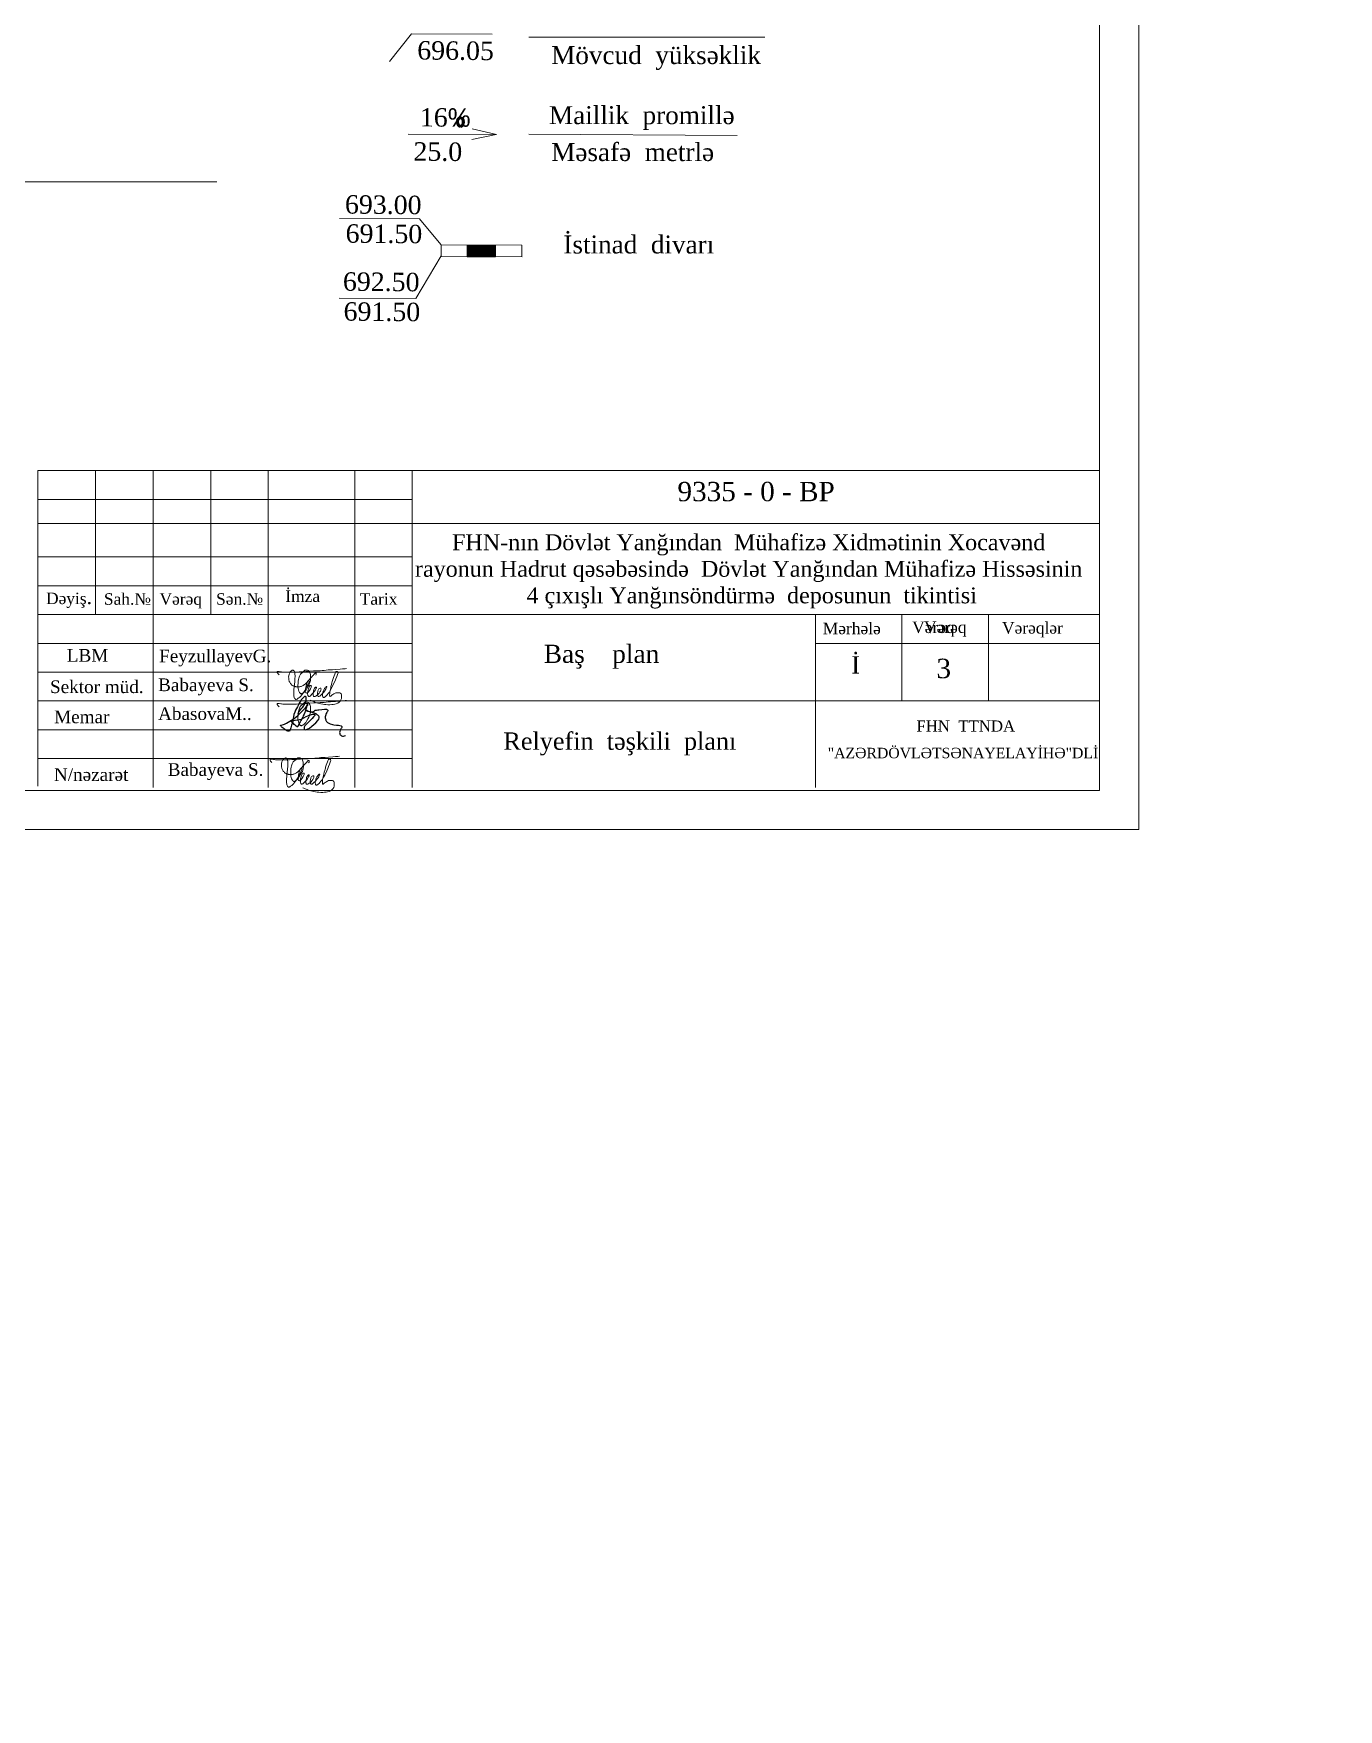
# Model space of a CAD drawing. Header units: feet. Extents: x 3381 to 1374491, y 675186 to 8751562.
# Drawn here: x 688521.9 to 688688.7, y 4375926.4 to 4376140.6 of the extents above; entities that cross this region are included whole.
import ezdxf

# ---------------------------------------------------------------- set-up
doc = ezdxf.new("R2010")
doc.units = ezdxf.units.FT
doc.header["$MEASUREMENT"] = 0
doc.linetypes.add('DUZ', pattern=[0])
doc.layers.get('0').update_dxf_attribs({"linetype": 'CONTINUOUS'})
for name, color, linetype in [('JPEG', 7, 'CONTINUOUS'), ('Layer8', 7, 'CONTINUOUS'), ('ramka', 7, 'CONTINUOUS'), ('Аннотация - Текст', 7, 'CONTINUOUS')]:
    doc.layers.add(name, color=color, linetype=linetype)
for name, color, linetype, lineweight in [('km setka', 170, 'CONTINUOUS', 15), ('rabit xt', 7, 'CONTINUOUS', 13), ('yol 6m', 250, 'CONTINUOUS', 30), ('размер2_Ном._пера__1', 7, 'CONTINUOUS', 13)]:
    doc.layers.add(name, color=color, linetype=linetype, lineweight=lineweight)
doc.styles.get("Standard").update_dxf_attribs({"font": 'arial.ttf', "height": 2.5})
doc.styles.add('Times New  Roman', font='times.ttf')
doc.styles.add('СГЕНЕРИР_СТИЛЬ_1', font='a3ar(la).ttf')
doc.styles.add('СГЕНЕРИР_СТИЛЬ_2', font='arial.ttf')

msp = doc.modelspace()

# ---------------------------------------------------------------- hatches: boundary and pattern name
at = {"lineweight": 18}
h = msp.add_hatch(dxfattribs=at)
h.set_pattern_fill('ANSI31', color=256, scale=0.4617)
h.set_pattern_definition([(45, (-366153.90152, -2358631.529514), (-0.04080890010923, 0.04080890010923), [])])
h.paths.add_polyline_path([(688577.289, 4376113.609), (688580.943, 4376113.609), (688580.943, 4376112.106), (688577.289, 4376112.106)])

# ---------------------------------------------------------------- linework, layer by layer
at = {"color": 7, "lineweight": 18}
for p, q in [((688522.434, 4376044.428, -688.014), (688522.434, 4376084.768, 848.53)), ((688529.797, 4376066.361, 848.53), (688529.797, 4376084.768, 848.53)), ((688529.797, 4376066.361, 848.53), (688529.797, 4376084.768, 848.53)), ((688537.16, 4376044.272, 848.53), (688537.16, 4376084.768, 848.53)), ((688537.16, 4376044.272, 848.53), (688537.16, 4376084.768, 848.53)), ((688544.523, 4376066.361, 848.53), (688544.523, 4376084.768, 848.53)), ((688544.523, 4376066.361, 848.53), (688544.523, 4376084.768, 848.53)), ((688551.886, 4376044.272, 848.53), (688551.886, 4376084.768, 848.53)), ((688551.886, 4376044.272, 848.53), (688551.886, 4376084.768, 848.53)), ((688562.931, 4376044.272, 848.53), (688562.931, 4376084.768, 848.53)), ((688562.931, 4376044.272, 848.53), (688562.931, 4376084.768, 848.53)), ((688570.294, 4376084.768, 848.53), (688570.294, 4376044.272, 848.53)), ((688570.294, 4376084.768, 848.53), (688570.294, 4376044.272, 848.53)), ((688522.434, 4376081.087, 848.53), (688570.294, 4376081.087, 848.53)), ((688522.434, 4376078.021, 848.53), (688658.187, 4376078.021, 848.53)), ((688522.434, 4376073.724, 848.53), (688570.294, 4376073.724, 848.53)), ((688522.434, 4376073.724, 848.53), (688570.294, 4376073.724, 848.53)), ((688522.434, 4376070.043, 848.53), (688570.294, 4376070.043, 848.53)), ((688522.434, 4376070.043, 848.53), (688570.294, 4376070.043, 848.53)), ((688522.434, 4376066.361, 848.53), (688658.187, 4376066.361, 848.53)), ((688522.434, 4376066.361, 848.53), (688658.187, 4376066.361, 848.53)), ((688621.834, 4376066.361, 848.53), (688621.834, 4376044.272, 848.53)), ((688621.834, 4376066.361, 848.53), (688621.834, 4376044.272, 848.53)), ((688632.879, 4376066.361, 848.53), (688632.879, 4376055.317, 848.53)), ((688632.879, 4376066.361, 848.53), (688632.879, 4376055.317, 848.53)), ((688643.923, 4376066.361, 848.53), (688643.923, 4376055.317, 848.53)), ((688643.923, 4376066.361, 848.53), (688643.923, 4376055.317, 848.53)), ((688522.434, 4376062.68, 848.53), (688570.294, 4376062.68, 848.53)), ((688522.434, 4376062.68, 848.53), (688570.294, 4376062.68, 848.53)), ((688621.834, 4376062.68, 848.53), (688658.187, 4376062.68, 848.53)), ((688621.834, 4376062.68, 848.53), (688658.187, 4376062.68, 848.53)), ((688522.434, 4376058.998, 848.53), (688570.294, 4376058.998, 848.53)), ((688522.434, 4376058.998, 848.53), (688570.294, 4376058.998, 848.53)), ((688522.434, 4376055.317, 848.53), (688658.187, 4376055.317, 848.53)), ((688522.434, 4376055.317, 848.53), (688658.187, 4376055.317, 848.53)), ((688522.434, 4376051.635, 848.53), (688570.294, 4376051.635, 848.53)), ((688522.434, 4376051.635, 848.53), (688570.294, 4376051.635, 848.53)), ((688522.434, 4376047.954, 848.53), (688570.294, 4376047.954, 848.53)), ((688522.434, 4376047.954, 848.53), (688570.294, 4376047.954, 848.53))]:
    msp.add_line(p, q, dxfattribs=at)
at = {"color": 7, "linetype": 'DUZ', "lineweight": 18, "elevation": -2928.111, "flags": 128}
for points in [[(688567.359, 4376137.075), (688570.199, 4376140.596), (688580.513, 4376140.555)], [(688573.979, 4376113.636), (688573.979, 4376113.636), (688584.294, 4376113.595)], [(688573.979, 4376112.132), (688573.979, 4376112.132), (688584.319, 4376112.093)]]:
    msp.add_lwpolyline(points, dxfattribs=at)
at = {"color": 7, "linetype": 'ByBlock', "lineweight": 15, "elevation": -1297.111, "flags": 128}
for points in [[(688569.761, 4376127.76), (688581.038, 4376127.752), (688577.949, 4376128.467)], [(688581.02, 4376127.737), (688577.884, 4376127.092)]]:
    msp.add_lwpolyline(points, dxfattribs=at)
at = {"color": 7, "lineweight": 18}
for points, elevation in [([(688560.99, 4376116.993), (688571.221, 4376116.939), (688573.919, 4376113.681)], -298.984), ([(688573.979, 4376113.636), (688573.979, 4376112.132)], -2928.111), ([(688577.289, 4376113.609), (688577.283, 4376112.12)], -298.984), ([(688580.943, 4376113.609), (688580.943, 4376112.105)], -298.984), ([(688584.294, 4376113.595), (688584.294, 4376112.093)], -298.984), ([(688560.935, 4376106.823), (688570.734, 4376106.768), (688573.982, 4376112.233)], -298.984)]:
    msp.add_lwpolyline(points, dxfattribs=dict(at, elevation=elevation))
at = {"color": 7, "lineweight": 18, "elevation": -298.984}
msp.add_lwpolyline([(688577.289, 4376113.609), (688580.943, 4376113.609), (688580.943, 4376112.106), (688577.289, 4376112.106)], close=True, dxfattribs=at)
at = {"color": 5, "lineweight": 15, "elevation": 760.763}
for points in [[(688553.273, 4376058.638), (688553.152, 4376058.765), (688553.095, 4376058.824), (688553.044, 4376058.908), (688553.034, 4376058.957), (688553.034, 4376059.023), (688553.08, 4376059.064), (688553.124, 4376059.081), (688553.182, 4376059.081), (688553.261, 4376059.077), (688553.472, 4376059.045), (688553.59, 4376059.027), (688553.74, 4376059.012), (688553.877, 4376058.998), (688554.064, 4376058.998), (688554.196, 4376058.998), (688554.668, 4376058.988), (688554.949, 4376058.988), (688555.504, 4376059.011), (688555.816, 4376059.034), (688556.217, 4376059.057), (688556.664, 4376059.083), (688556.908, 4376059.098), (688557.141, 4376059.113), (688557.642, 4376059.148), (688557.922, 4376059.148), (688558.521, 4376059.189), (688558.773, 4376059.207), (688559.035, 4376059.225), (688559.521, 4376059.278), (688559.834, 4376059.304), (688560.075, 4376059.317), (688560.494, 4376059.351), (688561.059, 4376059.379), (688561.381, 4376059.41), (688561.692, 4376059.444), (688561.899, 4376059.482)], [(688557.968, 4376058.634), (688558.02, 4376058.708), (688558.02, 4376058.794), (688558.02, 4376058.794), (688558.02, 4376058.914), (688557.925, 4376058.914), (688557.814, 4376058.811), (688557.814, 4376058.811), (688557.725, 4376058.712), (688557.656, 4376058.635), (688557.55, 4376058.517), (688557.476, 4376058.435), (688557.392, 4376058.342), (688557.316, 4376058.257), (688557.239, 4376058.172), (688557.154, 4376058.078), (688557.067, 4376057.981), (688556.984, 4376057.889), (688556.809, 4376057.694), (688556.667, 4376057.537), (688556.591, 4376057.484), (688556.522, 4376057.436), (688556.451, 4376057.387), (688556.4, 4376057.351), (688556.341, 4376057.31), (688556.252, 4376057.262), (688556.166, 4376057.219), (688556.092, 4376057.18), (688555.992, 4376057.147), (688555.908, 4376057.119), (688555.829, 4376057.106), (688555.759, 4376057.106), (688555.693, 4376057.106), (688555.629, 4376057.11), (688555.578, 4376057.113), (688555.516, 4376057.121), (688555.453, 4376057.13), (688555.396, 4376057.138), (688555.347, 4376057.147), (688555.305, 4376057.155), (688555.268, 4376057.162), (688555.204, 4376057.188), (688555.132, 4376057.218), (688555.074, 4376057.242), (688555.016, 4376057.275), (688554.961, 4376057.313), (688554.909, 4376057.353), (688554.862, 4376057.399), (688554.816, 4376057.445), (688554.762, 4376057.499), (688554.707, 4376057.557), (688554.663, 4376057.627), (688554.615, 4376057.703), (688554.569, 4376057.823), (688554.545, 4376057.908), (688554.526, 4376057.973), (688554.512, 4376058.071), (688554.492, 4376058.225), (688554.485, 4376058.397), (688554.494, 4376058.527), (688554.539, 4376058.729), (688554.579, 4376058.827), (688554.621, 4376058.927), (688554.683, 4376059.02), (688554.769, 4376059.115), (688554.848, 4376059.187), (688554.923, 4376059.233), (688555.003, 4376059.26), (688555.061, 4376059.26), (688555.115, 4376059.232), (688555.18, 4376059.17), (688555.245, 4376059.03), (688555.277, 4376058.925), (688555.291, 4376058.784), (688555.306, 4376058.484), (688555.292, 4376058.165), (688555.265, 4376057.845), (688555.215, 4376057.367), (688555.196, 4376057.178), (688555.183, 4376057.02), (688555.165, 4376056.843), (688555.151, 4376056.63), (688555.151, 4376056.443), (688555.149, 4376056.24), (688555.157, 4376056.065), (688555.162, 4376055.926), (688555.181, 4376055.798), (688555.206, 4376055.702), (688555.246, 4376055.638), (688555.301, 4376055.57), (688555.36, 4376055.525), (688555.413, 4376055.509), (688555.462, 4376055.509), (688555.515, 4376055.532), (688555.57, 4376055.567), (688555.646, 4376055.619), (688555.721, 4376055.671), (688555.796, 4376055.728), (688555.903, 4376055.822), (688556.029, 4376055.946), (688556.165, 4376056.104), (688556.294, 4376056.27), (688556.415, 4376056.444), (688556.583, 4376056.682), (688556.658, 4376056.82), (688556.773, 4376057.065), (688556.866, 4376057.249), (688556.968, 4376057.451), (688557.065, 4376057.673), (688557.103, 4376057.759), (688557.112, 4376057.808), (688557.105, 4376057.836), (688557.09, 4376057.866), (688557.064, 4376057.887), (688557.031, 4376057.898), (688557.008, 4376057.898), (688556.964, 4376057.885), (688556.908, 4376057.843), (688556.861, 4376057.752), (688556.837, 4376057.668), (688556.805, 4376057.542), (688556.774, 4376057.42), (688556.733, 4376057.261), (688556.681, 4376057.022), (688556.651, 4376056.859), (688556.614, 4376056.646), (688556.611, 4376056.547), (688556.633, 4376056.46), (688556.684, 4376056.373), (688556.734, 4376056.335), (688556.794, 4376056.33), (688556.853, 4376056.348), (688556.931, 4376056.404), (688557.006, 4376056.485), (688557.146, 4376056.665), (688557.263, 4376056.855), (688557.353, 4376057.031), (688557.383, 4376057.106), (688557.395, 4376057.188), (688557.38, 4376057.245), (688557.339, 4376057.276), (688557.296, 4376057.288), (688557.245, 4376057.288), (688557.201, 4376057.267), (688557.169, 4376057.234), (688557.135, 4376057.179), (688557.096, 4376057.101), (688557.06, 4376057.003), (688557.021, 4376056.867), (688556.975, 4376056.71), (688556.945, 4376056.573), (688556.93, 4376056.474), (688556.912, 4376056.314), (688556.904, 4376056.199), (688556.917, 4376056.098), (688556.947, 4376056.022), (688556.973, 4376055.956), (688557.008, 4376055.919), (688557.047, 4376055.897), (688557.109, 4376055.894), (688557.149, 4376055.907), (688557.225, 4376055.949), (688557.32, 4376056.028), (688557.42, 4376056.128), (688557.501, 4376056.21), (688557.673, 4376056.398), (688557.808, 4376056.556), (688557.88, 4376056.669), (688557.968, 4376056.83), (688558.017, 4376056.936), (688558.038, 4376056.998), (688558.028, 4376057.038), (688558.006, 4376057.065), (688557.973, 4376057.076), (688557.923, 4376057.074), (688557.886, 4376057.051), (688557.846, 4376057.006), (688557.802, 4376056.938), (688557.766, 4376056.862), (688557.712, 4376056.731), (688557.673, 4376056.6), (688557.642, 4376056.428), (688557.613, 4376056.273), (688557.603, 4376056.15), (688557.608, 4376056.066), (688557.632, 4376056.011), (688557.668, 4376055.949), (688557.708, 4376055.906), (688557.755, 4376055.871), (688557.78, 4376055.866), (688557.816, 4376055.866), (688557.87, 4376055.886), (688557.939, 4376055.921), (688558.052, 4376055.998), (688558.144, 4376056.074), (688558.27, 4376056.192), (688558.378, 4376056.32), (688558.489, 4376056.475), (688558.542, 4376056.575), (688558.582, 4376056.669), (688558.611, 4376056.752), (688558.625, 4376056.831), (688558.617, 4376056.902), (688558.587, 4376056.936), (688558.545, 4376056.96), (688558.493, 4376056.96), (688558.414, 4376056.931), (688558.345, 4376056.856), (688558.292, 4376056.774), (688558.26, 4376056.682), (688558.235, 4376056.608), (688558.207, 4376056.497), (688558.188, 4376056.379), (688558.177, 4376056.308), (688558.172, 4376056.195), (688558.171, 4376056.129), (688558.178, 4376056.043), (688558.202, 4376055.985), (688558.23, 4376055.943), (688558.263, 4376055.911), (688558.309, 4376055.896), (688558.35, 4376055.896), (688558.409, 4376055.909), (688558.457, 4376055.942), (688558.538, 4376056.009), (688558.648, 4376056.1), (688558.824, 4376056.275), (688558.969, 4376056.432), (688559.075, 4376056.554), (688559.167, 4376056.698), (688559.248, 4376056.825), (688559.33, 4376056.976), (688559.373, 4376057.065), (688559.384, 4376057.119), (688559.369, 4376057.157), (688559.339, 4376057.169), (688559.296, 4376057.163), (688559.26, 4376057.135), (688559.205, 4376057.079), (688559.143, 4376057.002), (688559.081, 4376056.926), (688559.007, 4376056.813), (688558.936, 4376056.67), (688558.895, 4376056.555), (688558.865, 4376056.438), (688558.837, 4376056.318), (688558.815, 4376056.2), (688558.808, 4376056.09), (688558.815, 4376056.019), (688558.832, 4376055.927), (688558.86, 4376055.861), (688558.891, 4376055.81), (688558.931, 4376055.766), (688558.976, 4376055.751), (688559.024, 4376055.76), (688559.063, 4376055.789), (688559.139, 4376055.849), (688559.203, 4376055.904), (688559.241, 4376055.942), (688559.294, 4376055.992), (688559.392, 4376056.099), (688559.53, 4376056.28), (688559.69, 4376056.455), (688559.872, 4376056.774), (688560.015, 4376057.04), (688560.281, 4376057.574), (688560.415, 4376057.889), (688560.517, 4376058.146), (688560.627, 4376058.436), (688560.731, 4376058.693), (688560.796, 4376058.924), (688560.779, 4376059.019), (688560.742, 4376059.065), (688560.677, 4376059.085), (688560.619, 4376059.088), (688560.557, 4376059.071), (688560.502, 4376059.021), (688560.425, 4376058.872), (688560.373, 4376058.726), (688560.291, 4376058.519), (688560.22, 4376058.311), (688560.178, 4376058.178), (688560.14, 4376058.062), (688560.105, 4376057.953), (688560.063, 4376057.805), (688560.016, 4376057.64), (688559.95, 4376057.41), (688559.891, 4376057.158), (688559.861, 4376056.979), (688559.835, 4376056.814), (688559.753, 4376056.45), (688559.731, 4376056.272), (688559.724, 4376056.121), (688559.724, 4376056.026), (688559.734, 4376055.932), (688559.749, 4376055.914), (688559.777, 4376055.905), (688559.812, 4376055.905), (688559.845, 4376055.913), (688559.873, 4376055.932), (688559.968, 4376056.011), (688560.067, 4376056.085), (688560.144, 4376056.142), (688560.273, 4376056.232), (688560.367, 4376056.283), (688560.525, 4376056.336), (688560.633, 4376056.353), (688560.771, 4376056.362), (688560.868, 4376056.362), (688561.014, 4376056.344), (688561.113, 4376056.31), (688561.183, 4376056.237), (688561.234, 4376056.119), (688561.249, 4376055.993), (688561.249, 4376055.849), (688561.229, 4376055.64), (688561.17, 4376055.454), (688561.062, 4376055.275), (688560.94, 4376055.144), (688560.771, 4376055.028), (688560.575, 4376054.946), (688560.377, 4376054.907), (688560.192, 4376054.87), (688560.003, 4376054.846), (688559.769, 4376054.836), (688559.512, 4376054.839), (688559.248, 4376054.857), (688559.059, 4376054.878), (688558.859, 4376054.908), (688558.608, 4376054.951), (688558.438, 4376054.99), (688558.235, 4376055.037), (688558.04, 4376055.093), (688557.85, 4376055.159), (688557.779, 4376055.193), (688557.644, 4376055.247), (688557.521, 4376055.297), (688557.368, 4376055.358), (688557.225, 4376055.431)], [(688556.641, 4376059.265), (688556.641, 4376059.265), (688556.641, 4376059.265), (688556.641, 4376059.265), (688556.641, 4376059.265), (688556.641, 4376059.265), (688556.568, 4376059.241), (688556.427, 4376059.117), (688556.314, 4376059.017), (688556.207, 4376058.923), (688556.143, 4376058.867), (688556.076, 4376058.809), (688556.007, 4376058.748), (688555.939, 4376058.672), (688555.894, 4376058.593), (688555.86, 4376058.502), (688555.812, 4376058.373), (688555.769, 4376058.23), (688555.736, 4376058.062), (688555.711, 4376057.85), (688555.695, 4376057.696), (688555.682, 4376057.55), (688555.673, 4376057.345), (688555.673, 4376057.142), (688555.695, 4376056.922), (688555.734, 4376056.759), (688555.794, 4376056.584), (688555.884, 4376056.404), (688555.954, 4376056.319), (688556.014, 4376056.267), (688556.059, 4376056.249), (688556.104, 4376056.244), (688556.144, 4376056.244), (688556.187, 4376056.264), (688556.282, 4376056.322), (688556.459, 4376056.447), (688556.582, 4376056.553), (688556.68, 4376056.664), (688556.748, 4376056.813), (688556.921, 4376057.111), (688557.069, 4376057.344), (688557.17, 4376057.514), (688557.204, 4376057.688), (688557.26, 4376057.912), (688557.293, 4376058.139), (688557.285, 4376058.27), (688557.285, 4376058.48), (688557.273, 4376058.687), (688557.229, 4376058.822), (688557.189, 4376058.951), (688557.123, 4376059.079), (688557.042, 4376059.168), (688556.959, 4376059.228), (688556.894, 4376059.268), (688556.782, 4376059.268), (688556.641, 4376059.265)], [(688553.273, 4376054.548), (688553.152, 4376054.675), (688553.095, 4376054.735), (688553.044, 4376054.818), (688553.034, 4376054.867), (688553.034, 4376054.933), (688553.08, 4376054.975), (688553.124, 4376054.991), (688553.182, 4376054.991), (688553.261, 4376054.987), (688553.472, 4376054.955), (688553.59, 4376054.937), (688553.74, 4376054.922), (688553.877, 4376054.908), (688554.064, 4376054.908), (688554.196, 4376054.908), (688554.668, 4376054.899), (688554.949, 4376054.899), (688555.504, 4376054.922), (688555.816, 4376054.944), (688556.217, 4376054.967), (688556.664, 4376054.993), (688556.908, 4376055.008), (688557.141, 4376055.023), (688557.642, 4376055.058), (688557.922, 4376055.058), (688558.521, 4376055.1), (688558.773, 4376055.117), (688559.035, 4376055.135), (688559.521, 4376055.188), (688559.834, 4376055.214), (688560.075, 4376055.227), (688560.494, 4376055.262), (688561.059, 4376055.29), (688561.381, 4376055.32), (688561.692, 4376055.355), (688561.899, 4376055.392)], [(688556.641, 4376055.175), (688556.641, 4376055.175), (688556.641, 4376055.175), (688556.641, 4376055.175), (688556.641, 4376055.175), (688556.641, 4376055.175), (688556.568, 4376055.151), (688556.427, 4376055.027), (688556.314, 4376054.927), (688556.207, 4376054.833), (688556.143, 4376054.777), (688556.076, 4376054.719), (688556.007, 4376054.659), (688555.939, 4376054.582), (688555.894, 4376054.503), (688555.86, 4376054.412), (688555.812, 4376054.284), (688555.769, 4376054.141), (688555.736, 4376053.972), (688555.711, 4376053.76), (688555.695, 4376053.606), (688555.682, 4376053.46), (688555.673, 4376053.255), (688555.673, 4376053.052), (688555.695, 4376052.832), (688555.734, 4376052.669), (688555.794, 4376052.494), (688555.884, 4376052.314), (688555.954, 4376052.23), (688556.014, 4376052.178), (688556.059, 4376052.16), (688556.104, 4376052.154), (688556.144, 4376052.154), (688556.187, 4376052.174), (688556.282, 4376052.232), (688556.459, 4376052.357), (688556.582, 4376052.463), (688556.68, 4376052.574), (688556.748, 4376052.723), (688556.921, 4376053.021), (688557.069, 4376053.255), (688557.17, 4376053.424), (688557.204, 4376053.598), (688557.26, 4376053.822), (688557.293, 4376054.049), (688557.285, 4376054.181), (688557.285, 4376054.391), (688557.273, 4376054.597), (688557.229, 4376054.733), (688557.189, 4376054.861), (688557.123, 4376054.99), (688557.042, 4376055.079), (688556.959, 4376055.138), (688556.894, 4376055.178), (688556.782, 4376055.178), (688556.641, 4376055.175)], [(688552.348, 4376047.429), (688552.227, 4376047.556), (688552.17, 4376047.616), (688552.119, 4376047.699), (688552.109, 4376047.748), (688552.109, 4376047.814), (688552.155, 4376047.855), (688552.198, 4376047.872), (688552.257, 4376047.872), (688552.336, 4376047.868), (688552.547, 4376047.836), (688552.665, 4376047.818), (688552.815, 4376047.803), (688552.952, 4376047.789), (688553.139, 4376047.789), (688553.271, 4376047.789), (688553.742, 4376047.78), (688554.024, 4376047.78), (688554.579, 4376047.803), (688554.891, 4376047.825), (688555.292, 4376047.848), (688555.739, 4376047.874), (688555.983, 4376047.889), (688556.215, 4376047.904), (688556.716, 4376047.939), (688556.997, 4376047.939), (688557.596, 4376047.981), (688557.848, 4376047.998), (688558.11, 4376048.016), (688558.596, 4376048.069), (688558.909, 4376048.095), (688559.149, 4376048.108), (688559.569, 4376048.143), (688560.134, 4376048.171), (688560.455, 4376048.201), (688560.767, 4376048.236), (688560.974, 4376048.273)], [(688557.043, 4376047.425), (688557.095, 4376047.499), (688557.095, 4376047.585), (688557.095, 4376047.585), (688557.095, 4376047.705), (688557, 4376047.705), (688556.889, 4376047.602), (688556.889, 4376047.602), (688556.8, 4376047.503), (688556.731, 4376047.426), (688556.625, 4376047.308), (688556.551, 4376047.226), (688556.467, 4376047.133), (688556.39, 4376047.048), (688556.314, 4376046.963), (688556.229, 4376046.869), (688556.142, 4376046.772), (688556.059, 4376046.68), (688555.884, 4376046.486), (688555.742, 4376046.328), (688555.666, 4376046.275), (688555.596, 4376046.227), (688555.526, 4376046.178), (688555.474, 4376046.142), (688555.416, 4376046.101), (688555.327, 4376046.053), (688555.241, 4376046.01), (688555.166, 4376045.972), (688555.067, 4376045.938), (688554.983, 4376045.91), (688554.904, 4376045.897), (688554.834, 4376045.897), (688554.768, 4376045.897), (688554.704, 4376045.901), (688554.653, 4376045.904), (688554.591, 4376045.912), (688554.528, 4376045.921), (688554.471, 4376045.929), (688554.422, 4376045.938), (688554.38, 4376045.946), (688554.343, 4376045.953), (688554.279, 4376045.979), (688554.207, 4376046.009), (688554.149, 4376046.033), (688554.091, 4376046.067), (688554.036, 4376046.104), (688553.984, 4376046.144), (688553.936, 4376046.19), (688553.891, 4376046.236), (688553.837, 4376046.29), (688553.782, 4376046.349), (688553.738, 4376046.418), (688553.69, 4376046.494), (688553.644, 4376046.614), (688553.62, 4376046.699), (688553.601, 4376046.765), (688553.586, 4376046.862), (688553.567, 4376047.016), (688553.56, 4376047.188), (688553.568, 4376047.318), (688553.614, 4376047.52), (688553.654, 4376047.618), (688553.696, 4376047.718), (688553.758, 4376047.811), (688553.844, 4376047.906), (688553.923, 4376047.978), (688553.998, 4376048.024), (688554.078, 4376048.051), (688554.136, 4376048.051), (688554.19, 4376048.023), (688554.255, 4376047.962), (688554.32, 4376047.821), (688554.351, 4376047.716), (688554.365, 4376047.575), (688554.381, 4376047.275), (688554.367, 4376046.956), (688554.34, 4376046.637), (688554.29, 4376046.158), (688554.271, 4376045.97), (688554.258, 4376045.811), (688554.24, 4376045.634), (688554.226, 4376045.421), (688554.226, 4376045.234), (688554.224, 4376045.031), (688554.231, 4376044.856), (688554.237, 4376044.717), (688554.255, 4376044.589), (688554.281, 4376044.493), (688554.321, 4376044.429), (688554.376, 4376044.361), (688554.434, 4376044.316), (688554.488, 4376044.3), (688554.537, 4376044.3), (688554.589, 4376044.323), (688554.645, 4376044.358), (688554.721, 4376044.41), (688554.796, 4376044.462), (688554.871, 4376044.52), (688554.977, 4376044.613), (688555.104, 4376044.737), (688555.24, 4376044.896), (688555.369, 4376045.061), (688555.49, 4376045.235), (688555.658, 4376045.473), (688555.733, 4376045.611), (688555.848, 4376045.856), (688555.941, 4376046.041), (688556.043, 4376046.243), (688556.14, 4376046.464), (688556.178, 4376046.55), (688556.186, 4376046.599), (688556.179, 4376046.627), (688556.165, 4376046.657), (688556.138, 4376046.678), (688556.106, 4376046.689), (688556.082, 4376046.689), (688556.039, 4376046.676), (688555.982, 4376046.634), (688555.936, 4376046.544), (688555.912, 4376046.459), (688555.88, 4376046.333), (688555.848, 4376046.211), (688555.808, 4376046.052), (688555.755, 4376045.813), (688555.725, 4376045.65), (688555.688, 4376045.437), (688555.686, 4376045.338), (688555.708, 4376045.251), (688555.759, 4376045.164), (688555.808, 4376045.127), (688555.868, 4376045.121), (688555.928, 4376045.139), (688556.006, 4376045.195), (688556.081, 4376045.276), (688556.221, 4376045.456), (688556.338, 4376045.647), (688556.428, 4376045.822), (688556.458, 4376045.897), (688556.47, 4376045.979), (688556.455, 4376046.036), (688556.414, 4376046.067), (688556.371, 4376046.079), (688556.32, 4376046.079), (688556.276, 4376046.059), (688556.244, 4376046.026), (688556.21, 4376045.97), (688556.17, 4376045.892), (688556.135, 4376045.794), (688556.096, 4376045.658), (688556.05, 4376045.501), (688556.02, 4376045.364), (688556.005, 4376045.265), (688555.987, 4376045.105), (688555.979, 4376044.99), (688555.992, 4376044.89), (688556.022, 4376044.813), (688556.048, 4376044.748), (688556.083, 4376044.71), (688556.122, 4376044.688), (688556.184, 4376044.685), (688556.224, 4376044.698), (688556.3, 4376044.741), (688556.395, 4376044.819), (688556.495, 4376044.919), (688556.576, 4376045.002), (688556.748, 4376045.189), (688556.883, 4376045.347), (688556.955, 4376045.46), (688557.043, 4376045.621), (688557.092, 4376045.727), (688557.113, 4376045.789), (688557.103, 4376045.829), (688557.08, 4376045.856), (688557.047, 4376045.868), (688556.998, 4376045.865), (688556.961, 4376045.842), (688556.921, 4376045.798), (688556.877, 4376045.729), (688556.84, 4376045.653), (688556.787, 4376045.522), (688556.748, 4376045.391), (688556.717, 4376045.219), (688556.688, 4376045.064), (688556.678, 4376044.941), (688556.683, 4376044.857), (688556.707, 4376044.802), (688556.743, 4376044.74), (688556.783, 4376044.698), (688556.83, 4376044.662), (688556.855, 4376044.658), (688556.891, 4376044.658), (688556.945, 4376044.678), (688557.014, 4376044.712), (688557.127, 4376044.789), (688557.219, 4376044.865), (688557.344, 4376044.983), (688557.453, 4376045.111), (688557.563, 4376045.266), (688557.617, 4376045.366), (688557.657, 4376045.46), (688557.686, 4376045.543), (688557.7, 4376045.622), (688557.692, 4376045.693), (688557.662, 4376045.727), (688557.619, 4376045.751), (688557.567, 4376045.751), (688557.489, 4376045.722), (688557.42, 4376045.647), (688557.367, 4376045.565), (688557.335, 4376045.473), (688557.31, 4376045.399), (688557.282, 4376045.288), (688557.263, 4376045.17), (688557.252, 4376045.099), (688557.247, 4376044.986), (688557.246, 4376044.92), (688557.253, 4376044.834), (688557.277, 4376044.776), (688557.305, 4376044.734), (688557.337, 4376044.702), (688557.384, 4376044.687), (688557.425, 4376044.687), (688557.484, 4376044.7), (688557.532, 4376044.733), (688557.613, 4376044.8), (688557.723, 4376044.891), (688557.899, 4376045.066), (688558.044, 4376045.223), (688558.15, 4376045.346), (688558.242, 4376045.49), (688558.323, 4376045.616), (688558.404, 4376045.767), (688558.448, 4376045.856), (688558.459, 4376045.91), (688558.444, 4376045.948), (688558.413, 4376045.96), (688558.371, 4376045.954), (688558.335, 4376045.926), (688558.28, 4376045.87), (688558.218, 4376045.794), (688558.156, 4376045.718), (688558.081, 4376045.604), (688558.011, 4376045.461), (688557.97, 4376045.346), (688557.94, 4376045.229), (688557.912, 4376045.11), (688557.89, 4376044.992), (688557.883, 4376044.882), (688557.89, 4376044.81), (688557.907, 4376044.718), (688557.935, 4376044.652), (688557.966, 4376044.601), (688558.006, 4376044.558), (688558.051, 4376044.542), (688558.099, 4376044.551), (688558.137, 4376044.581), (688558.214, 4376044.64), (688558.278, 4376044.695), (688558.316, 4376044.734), (688558.368, 4376044.783), (688558.466, 4376044.89), (688558.605, 4376045.071), (688558.765, 4376045.246), (688558.947, 4376045.565), (688559.09, 4376045.831), (688559.356, 4376046.365), (688559.49, 4376046.68), (688559.591, 4376046.937), (688559.702, 4376047.228), (688559.806, 4376047.484), (688559.871, 4376047.715), (688559.854, 4376047.811), (688559.816, 4376047.856), (688559.752, 4376047.876), (688559.694, 4376047.879), (688559.632, 4376047.862), (688559.577, 4376047.812), (688559.5, 4376047.663), (688559.447, 4376047.517), (688559.365, 4376047.31), (688559.295, 4376047.102), (688559.253, 4376046.969), (688559.215, 4376046.854), (688559.179, 4376046.744), (688559.138, 4376046.597), (688559.09, 4376046.431), (688559.025, 4376046.201), (688558.965, 4376045.949), (688558.936, 4376045.77), (688558.909, 4376045.605), (688558.827, 4376045.241), (688558.806, 4376045.063), (688558.799, 4376044.912), (688558.799, 4376044.817), (688558.808, 4376044.723), (688558.824, 4376044.705), (688558.852, 4376044.696), (688558.887, 4376044.696), (688558.92, 4376044.704), (688558.947, 4376044.723), (688559.043, 4376044.802), (688559.141, 4376044.876), (688559.219, 4376044.934), (688559.348, 4376045.023), (688559.442, 4376045.074), (688559.6, 4376045.127), (688559.708, 4376045.145), (688559.846, 4376045.153), (688559.943, 4376045.153), (688560.089, 4376045.135), (688560.188, 4376045.101), (688560.258, 4376045.028), (688560.308, 4376044.91), (688560.324, 4376044.784), (688560.324, 4376044.64), (688560.304, 4376044.431), (688560.245, 4376044.245), (688560.137, 4376044.066), (688560.015, 4376043.936), (688559.845, 4376043.819), (688559.65, 4376043.737), (688559.452, 4376043.698), (688559.266, 4376043.661), (688559.077, 4376043.638), (688558.844, 4376043.627), (688558.587, 4376043.63), (688558.323, 4376043.648), (688558.134, 4376043.669), (688557.934, 4376043.699), (688557.683, 4376043.742), (688557.513, 4376043.781), (688557.31, 4376043.828), (688557.115, 4376043.884), (688556.925, 4376043.95), (688556.854, 4376043.985), (688556.719, 4376044.038), (688556.596, 4376044.088), (688556.442, 4376044.149), (688556.299, 4376044.222)], [(688555.716, 4376048.056), (688555.716, 4376048.056), (688555.716, 4376048.056), (688555.716, 4376048.056), (688555.716, 4376048.056), (688555.716, 4376048.056), (688555.643, 4376048.032), (688555.502, 4376047.908), (688555.389, 4376047.808), (688555.282, 4376047.714), (688555.218, 4376047.658), (688555.151, 4376047.6), (688555.082, 4376047.539), (688555.013, 4376047.463), (688554.969, 4376047.384), (688554.935, 4376047.293), (688554.887, 4376047.164), (688554.844, 4376047.021), (688554.811, 4376046.853), (688554.785, 4376046.641), (688554.77, 4376046.487), (688554.757, 4376046.341), (688554.748, 4376046.136), (688554.748, 4376045.933), (688554.769, 4376045.713), (688554.809, 4376045.55), (688554.869, 4376045.375), (688554.959, 4376045.195), (688555.029, 4376045.11), (688555.089, 4376045.059), (688555.134, 4376045.04), (688555.179, 4376045.035), (688555.219, 4376045.035), (688555.262, 4376045.055), (688555.357, 4376045.113), (688555.534, 4376045.238), (688555.656, 4376045.344), (688555.755, 4376045.455), (688555.823, 4376045.604), (688555.996, 4376045.902), (688556.144, 4376046.135), (688556.245, 4376046.305), (688556.279, 4376046.479), (688556.335, 4376046.703), (688556.368, 4376046.93), (688556.36, 4376047.062), (688556.36, 4376047.271), (688556.348, 4376047.478), (688556.304, 4376047.614), (688556.264, 4376047.742), (688556.198, 4376047.87), (688556.117, 4376047.959), (688556.034, 4376048.019), (688555.969, 4376048.059), (688555.857, 4376048.059), (688555.716, 4376048.056)]]:
    msp.add_lwpolyline(points, dxfattribs=at)
at = {"color": 5, "elevation": 760.763}
msp.add_lwpolyline([(688555.841, 4376053.731), (688555.798, 4376053.685), (688555.763, 4376053.654), (688555.729, 4376053.643), (688555.708, 4376053.643), (688555.69, 4376053.657), (688555.69, 4376053.682), (688555.699, 4376053.709), (688555.746, 4376053.797), (688555.827, 4376053.949), (688555.963, 4376054.131), (688556.176, 4376054.384), (688556.278, 4376054.513), (688556.367, 4376054.65), (688556.431, 4376054.75), (688556.491, 4376054.854), (688556.601, 4376055.04), (688556.667, 4376055.22), (688556.714, 4376055.407), (688556.731, 4376055.562), (688556.721, 4376055.7), (688556.705, 4376055.81), (688556.668, 4376055.901), (688556.636, 4376055.917), (688556.579, 4376055.902), (688556.512, 4376055.867), (688556.405, 4376055.788), (688556.32, 4376055.696), (688556.096, 4376055.449), (688555.99, 4376055.294), (688555.923, 4376055.152), (688555.807, 4376054.931), (688555.699, 4376054.749), (688555.607, 4376054.587), (688555.481, 4376054.344), (688555.381, 4376054.152), (688555.265, 4376053.89), (688555.16, 4376053.593), (688555.107, 4376053.29), (688555.061, 4376053.054), (688555.033, 4376052.822), (688555.011, 4376052.686), (688554.981, 4376052.575), (688554.928, 4376052.427), (688554.859, 4376052.216), (688554.812, 4376052.038), (688554.762, 4376051.88), (688554.719, 4376051.762), (688554.687, 4376051.675), (688554.624, 4376051.53), (688554.587, 4376051.461), (688554.536, 4376051.437), (688554.487, 4376051.437), (688554.43, 4376051.45), (688554.377, 4376051.462), (688554.247, 4376051.5), (688554.138, 4376051.563), (688554.004, 4376051.659), (688553.891, 4376051.74), (688553.773, 4376051.841), (688553.655, 4376051.941), (688553.587, 4376052.017), (688553.51, 4376052.096), (688553.432, 4376052.167), (688553.429, 4376052.191), (688553.448, 4376052.212), (688553.492, 4376052.223), (688553.676, 4376052.258), (688553.842, 4376052.293), (688553.95, 4376052.336), (688554.202, 4376052.459), (688555.274, 4376053.135), (688555.407, 4376053.257), (688555.694, 4376053.502), (688556.1, 4376053.877), (688556.653, 4376054.433), (688556.805, 4376054.636), (688556.916, 4376054.791), (688556.947, 4376054.861), (688556.941, 4376054.897), (688556.921, 4376054.907), (688556.884, 4376054.9), (688556.863, 4376054.884), (688556.809, 4376054.777), (688556.775, 4376054.673), (688556.748, 4376054.511), (688556.704, 4376054.361), (688556.654, 4376054.185), (688556.608, 4376054.017), (688556.535, 4376053.825), (688556.458, 4376053.62), (688556.358, 4376053.414), (688556.279, 4376053.234), (688556.162, 4376053.038), (688556.055, 4376052.822), (688555.961, 4376052.665), (688555.867, 4376052.508), (688555.778, 4376052.313), (688555.712, 4376052.18), (688555.677, 4376052.093), (688555.655, 4376052.04), (688555.635, 4376052.025), (688555.603, 4376052.015), (688555.572, 4376052.019), (688555.454, 4376052.1), (688555.319, 4376052.223), (688555.204, 4376052.327), (688555.089, 4376052.426), (688554.995, 4376052.507), (688554.841, 4376052.644), (688554.73, 4376052.742), (688554.723, 4376052.756), (688554.726, 4376052.769), (688554.736, 4376052.786), (688554.755, 4376052.799), (688554.787, 4376052.807), (688554.936, 4376052.826), (688555.297, 4376052.86), (688555.597, 4376052.898), (688555.884, 4376052.947), (688556.108, 4376053), (688556.442, 4376053.158), (688556.728, 4376053.312), (688556.946, 4376053.428), (688557.121, 4376053.511), (688557.286, 4376053.56), (688557.398, 4376053.585), (688557.549, 4376053.621), (688557.625, 4376053.632), (688557.701, 4376053.637), (688557.746, 4376053.635), (688557.824, 4376053.605), (688557.847, 4376053.55), (688557.847, 4376053.479), (688557.789, 4376053.418), (688557.65, 4376053.277), (688557.471, 4376053.095), (688557.26, 4376052.857), (688557.003, 4376052.599), (688556.847, 4376052.443), (688556.696, 4376052.266), (688556.574, 4376052.123), (688556.488, 4376051.968), (688556.461, 4376051.833), (688556.477, 4376051.748), (688556.548, 4376051.681), (688556.652, 4376051.644), (688556.762, 4376051.65), (688556.951, 4376051.737), (688557.156, 4376051.852), (688557.461, 4376052.095), (688557.709, 4376052.293), (688557.96, 4376052.522), (688558.226, 4376052.811), (688558.336, 4376052.984), (688558.399, 4376053.144), (688558.396, 4376053.274), (688558.34, 4376053.367), (688558.234, 4376053.484), (688558.137, 4376053.55), (688557.984, 4376053.657), (688557.788, 4376053.752), (688557.508, 4376053.854), (688557.241, 4376053.923), (688557.071, 4376053.956), (688556.95, 4376053.98), (688556.846, 4376054), (688556.722, 4376054.035), (688556.722, 4376054.102), (688556.722, 4376054.102), (688556.766, 4376054.128), (688556.811, 4376054.128), (688556.86, 4376054.087), (688556.909, 4376054.046), (688557.003, 4376054.008), (688557.087, 4376053.974), (688557.233, 4376053.953), (688557.309, 4376053.943), (688557.427, 4376053.936), (688557.529, 4376053.939), (688557.646, 4376053.982), (688557.733, 4376054.031), (688557.813, 4376054.081), (688557.866, 4376054.124), (688557.948, 4376054.153), (688558.055, 4376054.153), (688558.211, 4376054.165), (688558.363, 4376054.188), (688558.739, 4376054.225), (688559.058, 4376054.248), (688559.308, 4376054.249), (688559.383, 4376054.235), (688559.437, 4376054.197), (688559.479, 4376054.138), (688559.491, 4376054.055), (688559.469, 4376053.985), (688559.415, 4376053.907), (688559.354, 4376053.829), (688559.29, 4376053.71), (688559.254, 4376053.609), (688559.224, 4376053.526), (688559.184, 4376053.419), (688559.161, 4376053.303), (688559.158, 4376053.227), (688559.174, 4376053.152), (688559.199, 4376053.029), (688559.222, 4376052.924), (688559.253, 4376052.819), (688559.285, 4376052.764), (688559.331, 4376052.692), (688559.387, 4376052.635), (688559.464, 4376052.577), (688559.547, 4376052.519), (688559.626, 4376052.465), (688559.706, 4376052.426), (688559.797, 4376052.395), (688560.085, 4376052.314), (688560.272, 4376052.28), (688560.607, 4376052.231), (688560.878, 4376052.211), (688561.029, 4376052.19), (688561.191, 4376052.133), (688561.276, 4376052.071), (688561.288, 4376052.001), (688561.288, 4376051.924), (688561.23, 4376051.858), (688561.149, 4376051.768), (688561.1, 4376051.678), (688561.06, 4376051.583), (688561.019, 4376051.404), (688561.003, 4376051.277), (688561.011, 4376051.176), (688561.034, 4376051.082), (688561.076, 4376051.007), (688561.141, 4376050.942), (688561.233, 4376050.872), (688561.351, 4376050.836), (688561.508, 4376050.836), (688561.773, 4376050.902), (688561.773, 4376050.902), (688561.773, 4376050.902), (688561.773, 4376050.902), (688561.773, 4376050.902)], dxfattribs=at)
at = {"color": 51, "lineweight": 13, "true_color": 0xf8f6b0}
msp.add_circle((688448.805, 4376201.629), 699.09, dxfattribs=at)
at = {"color": 7, "linetype": 'ByBlock', "lineweight": 50}
msp.add_ellipse((688576.442, 4376129.333, -1297.111), major_axis=(0.015, -0.554), ratio=0.6913686, dxfattribs=at)
at = {"layer": 'JPEG', "color": 7, "linetype": 'ByBlock', "lineweight": 18, "elevation": 848.53}
msp.add_lwpolyline([(688658.187, 4376084.768), (688522.434, 4376084.768)], dxfattribs=at)
at = {"layer": 'km setka', "flags": 128}
msp.add_lwpolyline([(688294.236, 4376121.686), (688545.317, 4376121.686)], dxfattribs=at)
at = {"layer": 'rabit xt', "color": 7, "lineweight": 20, "ltscale": 0.3, "elevation": 716.5}
for points in [[(688243.147, 4376335.878), (688663.147, 4376335.878), (688663.147, 4376038.878)], [(688243.147, 4376335.878), (688243.147, 4376038.878), (688663.147, 4376038.878)]]:
    msp.add_lwpolyline(points, dxfattribs=at)
msp.add_lwpolyline([(688263.147, 4376330.878), (688658.147, 4376330.878), (688658.147, 4376043.878), (688263.147, 4376043.878)], close=True, dxfattribs=at)
at = {"layer": 'ramka', "color": 5, "lineweight": 13, "ltscale": 0.6, "elevation": 848.53}
msp.add_lwpolyline([(688637.572, 4376051.656), (688637.648, 4376051.656)], dxfattribs=at)
msp.add_lwpolyline([(688637.572, 4376051.656), (688637.648, 4376051.656)], dxfattribs=at)
at = {"layer": 'yol 6m', "color": 7, "linetype": 'Continuous', "lineweight": 18}
for p, q in [((688585.173, 4376140.194, -1297.111), (688615.338, 4376140.164, -1297.111)), ((688585.173, 4376127.795, -1297.111), (688611.813, 4376127.605, -1297.111))]:
    msp.add_line(p, q, dxfattribs=at)

# ---------------------------------------------------------------- texts
at = {"color": 0, "lineweight": 18, "ltscale": 0.4, "char_height": 2.29938, "width": 169.72654, "attachment_point": 1}
for s, insert in [('{\\fTimes New Roman|b0|i0|c238|p18;Mövcud  yüksəklik}', (688588.041, 4376139.042, -1297.111)), ('{\\fTimes New Roman|b0|i0|c238|p18;Maillik  promillə}', (688587.764, 4376131.359, -1297.111)), ('{\\fTimes New Roman|b0|i0|c238|p18;Məsafə  metrlə \\fArial|b0|i0|c238|p34;                          }', (688588.041, 4376126.643, -1297.111)), ('{\\fTimes New Roman|b0|i0|c238|p18;İstinad  divarı}', (688589.596, 4376114.826, -1297.111))]:
    msp.add_mtext(s, dxfattribs=dict(at, insert=insert))
at = {"color": 7, "attachment_point": 1}
for s, insert, char_height in [('{\\fTimes New Roman|b0|i0|c238|p18;\\H0.8x;Dəyiş\\H1.25x;.}', (688523.472, 4376069.538, 848.53), 1.84074), ('{\\fTimes New Roman|b0|i0|c238|p18;\\H0.8x;Dəyiş\\H1.25x;.}', (688523.472, 4376069.538, 848.53), 1.84074), ('{\\fTimes New Roman|b0|i0|c238|p18;\\H0.8x;Sah.\\fTimes New Roman|b0|i0|c162|p18;№}', (688530.869, 4376069.091, 848.53), 1.84074), ('{\\fTimes New Roman|b0|i0|c238|p18;\\H0.8x;Sah.\\fTimes New Roman|b0|i0|c162|p18;№}', (688530.869, 4376069.091, 848.53), 1.84074), ('{\\fTimes New Roman|b0|i0|c238|p18;\\H0.8x;Vərəq}', (688537.978, 4376069.091, 848.53), 1.84074), ('{\\fTimes New Roman|b0|i0|c238|p18;\\H0.8x;Vərəq}', (688537.978, 4376069.091, 848.53), 1.84074), ('{\\fTimes New Roman|b0|i0|c238|p18;\\H0.8x;Sən.\\fTimes New Roman|b0|i0|c162|p18;№}', (688545.213, 4376069.091, 848.53), 1.84074), ('{\\fTimes New Roman|b0|i0|c238|p18;\\H0.8x;Sən.\\fTimes New Roman|b0|i0|c162|p18;№}', (688545.213, 4376069.091, 848.53), 1.84074), ('{\\fTimes New Roman|b0|i0|c238|p18;\\H0.8x;İmza}', (688554.056, 4376069.452, 848.53), 1.84074), ('{\\fTimes New Roman|b0|i0|c238|p18;\\H0.8x;İmza}', (688554.056, 4376069.452, 848.53), 1.84074), ('{\\fTimes New Roman|b0|i0|c238|p18;\\H0.8x;Tarix}', (688563.572, 4376069.091, 848.53), 1.84074), ('{\\fTimes New Roman|b0|i0|c238|p18;\\H0.8x;Tarix}', (688563.572, 4376069.091, 848.53), 1.84074), ('{\\fTimes New Roman|b0|i0|c0|p18; \\fTimes New Roman|b0|i0|c238|p18;  LBM  }', (688524.296, 4376061.955, 848.53), 1.61985), ('{\\fTimes New Roman|b0|i0|c0|p18; Sektor m\\fTimes New Roman|b0|i0|c238|p18;üd.  }', (688523.374, 4376057.946, 848.53), 1.61985), ('  {\\fTimes New Roman|b0|i0|c0|p18;Memar}         ', (688523.254, 4376054.096, 848.53), 1.61985), ('  {\\fTimes New Roman|b0|i0|c238|p18;N/nəzarət}         ', (688523.229, 4376046.713, 848.53), 1.61985)]:
    msp.add_mtext(s, dxfattribs=dict(at, insert=insert, char_height=char_height))
at = {"color": 7, "lineweight": 9, "attachment_point": 1}
for s, insert, char_height in [('{\\fTimes New Roman|b0|i0|c0|p18;M\\fTimes New Roman|b0|i0|c238|p18;ərhələ}', (688622.764, 4376065.324, 848.53), 1.47259), ('{\\fTimes New Roman|b0|i0|c0|p18;M\\fTimes New Roman|b0|i0|c238|p18;ərhələ}', (688622.764, 4376065.324, 848.53), 1.47259), ('{\\fTimes New Roman|b0|i0|c0|p18;V\\fTimes New Roman|b0|i0|c238|p18;ərəq}', (688634.183, 4376065.472, 848.53), 1.47259), ('{\\fTimes New Roman|b0|i0|c0|p18;V\\fTimes New Roman|b0|i0|c238|p18;ərəq}', (688635.699, 4376065.49, 848.53), 1.47259), ('{\\fTimes New Roman|b0|i0|c0|p18;V\\fTimes New Roman|b0|i0|c238|p18;ərəqlər}', (688645.669, 4376065.393, 848.53), 1.47259), ('{\\fTimes New Roman|b0|i0|c0|p18;V\\fTimes New Roman|b0|i0|c238|p18;ərəqlər}', (688645.669, 4376065.393, 848.53), 1.47259), ('{\\fTimes New Roman|b0|i0|c238|p18;İ} ', (688626.406, 4376061.036, 848.53), 2.20888), ('{\\fTimes New Roman|b0|i0|c238|p18;İ} ', (688626.406, 4376061.036, 848.53), 2.20888)]:
    msp.add_mtext(s, dxfattribs=dict(at, insert=insert, char_height=char_height))
at = {"color": 7, "linetype": 'Continuous', "lineweight": 18, "ltscale": 0.4, "insert": (688575.469, 4376063.467, 848.53), "char_height": 0.579458, "width": 44.61159, "attachment_point": 1, "style": 'Times New  Roman'}
msp.add_mtext('  \\P           {\\H3x;  \\fTimes New Roman|b0|i0|c238|p18;         \\fTimes New Roman|b0|i0|c204|p18;   \\fTimes New Roman|b0|i0|c238|p18;\\H1.3333x;Baş    plan\\H0.75x;\\P          \\P                             }', dxfattribs=at)
at = {"layer": 'Layer8', "color": 0, "lineweight": 18, "insert": (688617.533, 4376049.328, 760.763), "char_height": 1.77408, "width": 43.15206, "attachment_point": 1, "style": 'Times New  Roman'}
msp.add_mtext('{\\fArial|b0|i0|c238|p34;   \\fTimes New Roman|b0|i0|c238|p18;  \\H0.8334x; \\H1.2x;  \\H0.83327x; \\H0.9x;"AZ\\fTimes New Roman|b0|i0|c204|p18;Ə\\fTimes New Roman|b0|i0|c238|p18;RDÖVL\\fTimes New Roman|b0|i0|c204|p18;Ə\\fTimes New Roman|b0|i0|c238|p18;TS\\fTimes New Roman|b0|i0|c204|p18;Ə\\fTimes New Roman|b0|i0|c238|p18;NAYELAYİH\\fTimes New Roman|b0|i0|c204|p18;Ə\\fTimes New Roman|b0|i0|c238|p18;"\\fTimes New Roman|b0|i0|c204|p18;DL\\fTimes New Roman|b0|i0|c238|p18;İ\\P\\H0.889x;       \\fTimes New Roman|b0|i0|c204|p18;            \\fTimes New Roman|b0|i0|c238|p18;\\H1.25x;  \\H1.2x;    \\fArial|b0|i0|c238|p34; }', dxfattribs=at)
at = {"layer": 'rabit xt', "color": 7, "lineweight": 20, "ltscale": 0.3, "insert": (688637.282, 4376060.721, 760.763), "char_height": 2.48685, "width": 7.26096, "attachment_point": 1, "style": 'Times New  Roman'}
msp.add_mtext('{\\fTimes New Roman|b0|i0|c238|p18;3}', dxfattribs=at)
at = {"layer": 'ramka', "lineweight": 13, "ltscale": 0.3, "insert": (688604.186, 4376083.328, 878.677), "char_height": 2.46971, "width": 81.79041, "attachment_point": 1, "style": 'Times New  Roman'}
msp.add_mtext('{\\fTimes New Roman|b0|i0|c238|p18;9335 - 0 - BP}', dxfattribs=at)
at = {"layer": 'ramka', "color": 7, "lineweight": 20, "ltscale": 0.4, "char_height": 1.61985, "attachment_point": 1}
for s, insert, width in [('{\\fTimes New Roman|b0|i0|c238|p18;FeyzullayevG.}', (688537.929, 4376061.877, 848.53), 15.98294), ('{\\fTimes New Roman|b0|i0|c0|p18;Babayeva S.}', (688537.798, 4376058.192, 848.53), 15.98294), ('{\\fTimes New Roman|b0|i0|c238|p18;AbasovaM.\\fTimes New Roman|b0|i0|c0|p18;.}', (688537.798, 4376054.51, 848.53), 15.98294), ('{\\fTimes New Roman|b0|i0|c238|p18;Babayeva S.}', (688539.026, 4376047.358, 848.53), 17.4681)]:
    msp.add_mtext(s, dxfattribs=dict(at, insert=insert, width=width))
at = {"layer": 'ramka', "color": 0, "lineweight": 13, "ltscale": 0.4, "insert": (688581.932, 4376051.294, 790.91), "char_height": 2.21877, "width": 61.91815, "attachment_point": 1}
msp.add_mtext('{\\fTimes New Roman|b0|i0|c238|p18;Relyefin  təşkili  planı}', dxfattribs=at)
at = {"layer": 'ramka', "color": 0, "linetype": 'DUZ', "lineweight": 25, "ltscale": 0.5, "insert": (688628.829, 4376052.821, 760.763), "char_height": 1.18287, "width": 45.18838, "attachment_point": 1}
msp.add_mtext('{\\fTimes New Roman|b0|i0|c238|p18;            \\H1.1998x; FHN  TTNDA}', dxfattribs=at)
msp.add_mtext('{\\fTimes New Roman|b0|i0|c238|p18;            \\H1.1998x; FHN  TTNDA}', dxfattribs=at)
at = {"layer": 'Аннотация - Текст', "color": 7, "linetype": 'Continuous', "lineweight": 0, "char_height": 2.35815, "attachment_point": 7, "rotation": 359.49638, "style": 'СГЕНЕРИР_СТИЛЬ_1'}
for s, insert, width in [('\\A1;\\pxql;{\\fTimes New Roman|b0|i0|c238|p18;696.05}', (688570.914, 4376137.279, -2928.111), 11.93143), ('\\A1;{\\fTimes New Roman|b0|i0|c238|p18;25.0}', (688570.43, 4376124.349, -2928.111), 9.75849), ('\\A1;\\pxql;{\\fTimes New Roman|b0|i0|c238|p18;693.00}', (688561.672, 4376117.582, -2928.111), 17.98659), ('\\A1;\\pxql;{\\fTimes New Roman|b0|i0|c238|p18;691.50}', (688561.759, 4376113.862, -2928.111), 17.98659), ('\\A1;\\pxql;{\\fTimes New Roman|b0|i0|c238|p18;692.50}', (688561.412, 4376107.72, -2928.111), 17.98659), ('\\A1;\\pxql;{\\fTimes New Roman|b0|i0|c238|p18;691.50}', (688561.497, 4376103.896, -2928.111), 17.98659)]:
    msp.add_mtext(s, dxfattribs=dict(at, insert=insert, width=width))
at = {"layer": 'Аннотация - Текст', "color": 7, "linetype": 'Continuous', "lineweight": 0, "insert": (688571.247, 4376128.739, -2928.111), "char_height": 2.35815, "attachment_point": 7, "rotation": 359.49638, "style": 'СГЕНЕРИР_СТИЛЬ_1'}
msp.add_mtext('\\A1;\\pxql;{\\fTimes New Roman|b0|i0|c238|p18;16\\fArial|b0|i0|c238|p34;%}', dxfattribs=at)
at = {"layer": 'размер2_Ном._пера__1', "linetype": 'Continuous', "lineweight": 15, "insert": (688613.287, 4376071.878, 1357.11), "char_height": 2.03576, "attachment_point": 5, "style": 'СГЕНЕРИР_СТИЛЬ_2'}
msp.add_mtext('{\\fTimes New Roman|b0|i0|c238|p18;\\C7;FHN-nın Dövlət Yanğından  Mühafizə Xidmətinin Xocavənd\\Prayonun Hadrut qəsəbəsində  Dövlət Yanğından Mühafizə Hissəsinin\\P 4 çıxışlı Yanğınsöndürmə  deposunun  tikintisi}', dxfattribs=at)

doc.saveas('drawing.dxf')
